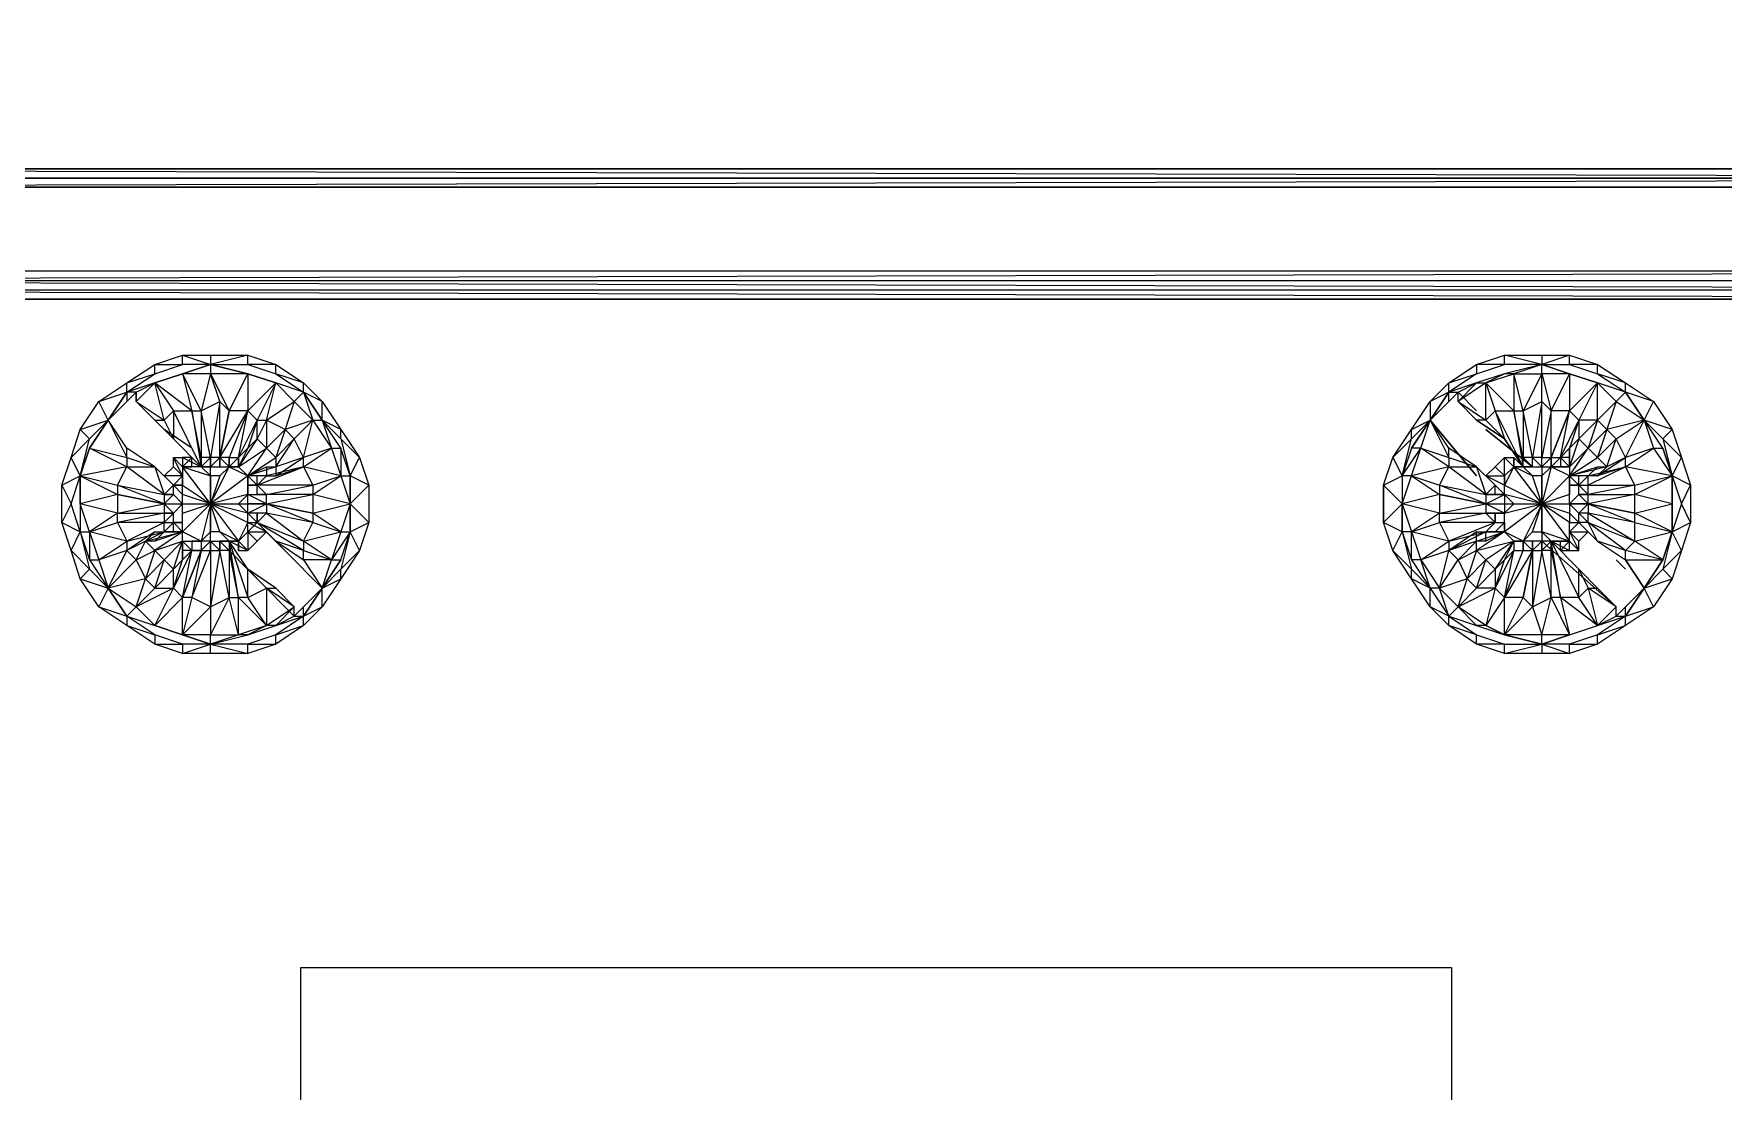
# Model space of a CAD drawing. Header units: millimetres. Extents: x 0 to 3881, y 0 to 2744.
# Drawn here: x 1767.8 to 1812.39, y 2047.41 to 2075.32 of the extents above; entities that cross this region are included whole.
import ezdxf

# ---------------------------------------------------------------- set-up
doc = ezdxf.new("R2010")
doc.units = ezdxf.units.MM

# ---------------------------------------------------------------- blocks, each defined once
blk = doc.blocks.new('A$C147918ED')
at = {"flags": 128}
for points in [[(104.678, 112.379), (104.678, 133.026), (104.678, 133.271), (104.433, 133.271), (104.187, 133.517), (0.737, 133.517), (0.491, 133.271), (0.246, 133.026), (0.246, 112.379), (0.246, 31.96), (0.491, 31.714), (0.491, 31.468), (0.737, 31.468), (1.965, 31.468), (2.211, 31.468), (2.456, 31.468), (102.468, 31.468), (102.713, 31.468), (102.959, 31.468)], [(0.737, 133.026), (104.187, 133.271), (0.737, 133.271), (0.737, 133.026), (0.737, 133.271), (0.491, 133.026), (0.491, 133.271)], [(104.187, 130.324), (104.433, 130.57), (104.433, 130.324), (104.433, 130.078), (104.433, 130.324), (104.433, 130.57), (104.187, 130.57), (103.941, 130.815), (104.187, 133.026), (0.737, 133.026), (0.491, 133.026), (0.737, 130.57)], [(0.983, 130.324), (0.983, 130.57), (103.941, 130.815), (0.983, 130.815), (0.737, 133.026)], [(34.893, 120.73), (34.156, 120.73), (33.419, 120.976), (32.682, 121.467), (31.945, 121.958), (31.454, 122.695), (31.209, 123.447), (30.963, 124.183), (30.963, 125.166), (31.209, 125.903), (31.454, 126.64), (31.945, 127.377), (32.682, 127.868), (33.419, 128.359), (34.156, 128.605), (34.893, 128.605), (35.875, 128.605), (36.612, 128.359), (37.349, 127.868), (37.84, 127.377), (38.332, 126.64), (38.823, 125.903), (39.068, 125.166), (39.068, 124.183), (38.823, 123.447), (38.332, 122.695), (37.84, 121.958), (37.349, 121.467), (36.612, 120.976)], [(36.612, 120.976), (36.612, 121.222), (37.349, 121.467), (37.349, 121.713), (37.84, 121.958), (37.84, 122.45), (38.332, 122.695), (38.332, 122.955), (38.823, 123.447), (38.577, 123.938), (39.068, 124.183), (38.577, 124.675), (39.068, 125.166), (38.577, 125.412), (38.823, 125.903), (38.332, 126.394), (38.332, 126.64), (37.84, 126.885), (37.84, 127.377), (37.349, 127.622), (37.349, 127.868), (36.612, 128.113), (36.612, 128.359), (35.875, 128.359), (35.875, 128.605), (34.893, 128.359), (34.893, 128.113), (34.156, 128.113), (33.419, 127.868), (32.928, 127.377), (32.928, 127.622), (33.419, 127.868)], [(34.893, 128.605), (34.893, 128.359), (35.875, 128.359), (36.612, 128.113), (37.349, 127.622), (37.84, 126.885), (38.332, 126.394), (38.577, 125.412), (38.577, 124.675), (38.577, 123.938), (38.332, 122.955), (37.84, 122.45), (37.349, 121.713), (36.612, 121.222), (35.875, 120.976), (34.893, 120.976), (34.156, 120.976), (34.156, 120.73), (34.893, 120.976), (34.893, 121.222)], [(69.049, 120.73), (68.312, 120.976), (67.575, 121.467), (67.084, 121.958), (66.593, 122.695), (66.101, 123.447), (65.856, 124.183), (65.856, 125.166), (66.101, 125.903), (66.593, 126.64), (67.084, 127.377), (67.575, 127.868), (68.312, 128.359), (69.049, 128.605)], [(70.031, 128.359), (69.049, 128.605)], [(70.031, 128.605), (70.768, 128.605), (71.505, 128.359), (72.242, 127.868), (72.979, 127.377), (73.47, 126.64), (73.716, 125.903), (73.961, 125.166), (73.961, 124.183), (73.716, 123.447), (73.47, 122.695), (72.979, 121.958), (72.242, 121.467), (71.505, 120.976), (70.768, 120.73), (70.031, 120.73)], [(30.963, 124.183), (31.454, 123.938), (31.209, 124.675), (30.963, 124.183), (30.963, 125.166), (31.209, 124.675), (31.454, 125.412), (31.7, 126.394), (32.191, 126.885), (32.682, 127.622), (33.419, 128.113), (34.156, 128.359)], [(30.963, 125.166), (31.454, 125.412), (31.209, 125.903), (31.7, 126.394), (31.454, 126.64), (32.191, 126.885), (31.945, 127.377), (32.682, 127.622), (32.682, 127.868), (33.419, 128.113), (33.419, 128.359), (34.156, 128.359)], [(33.419, 126.885), (33.665, 126.885), (33.91, 126.394), (33.419, 126.885), (32.928, 127.377), (33.665, 126.885), (33.419, 127.868), (34.156, 128.113), (34.893, 128.359), (35.875, 128.113), (34.893, 128.113), (34.647, 127.131), (34.156, 128.113), (34.402, 127.131), (34.647, 125.657), (33.91, 127.131), (33.91, 126.394), (34.647, 125.657)], [(33.91, 125.166), (33.665, 125.412), (33.91, 125.657), (33.91, 125.903), (34.156, 125.903), (34.647, 125.657), (34.893, 125.657), (35.138, 125.657), (35.138, 125.903), (35.138, 127.377), (34.893, 125.903), (34.647, 127.131), (35.138, 127.377), (34.893, 128.113), (35.384, 127.131), (35.138, 127.377)], [(35.384, 125.657), (35.384, 125.903), (35.138, 125.903), (35.875, 127.131), (35.384, 127.131), (35.875, 128.113), (35.875, 127.131)], [(70.031, 128.359), (70.768, 128.113), (70.031, 128.113), (69.54, 127.131), (69.294, 128.113), (69.294, 127.131), (69.54, 125.657), (68.803, 127.131), (69.049, 126.394), (69.54, 125.657)], [(70.031, 125.657), (70.031, 125.903), (70.031, 127.377), (69.786, 125.903), (69.54, 127.131), (70.031, 127.377), (70.031, 128.113), (70.277, 127.131), (70.031, 127.377)], [(70.277, 125.903), (70.768, 127.131), (70.277, 127.131), (70.768, 128.113), (70.768, 127.131)], [(32.928, 127.622), (32.928, 127.377), (33.419, 126.885), (33.91, 126.394), (34.647, 125.657), (34.893, 125.657)], [(35.384, 125.903), (35.63, 125.903), (36.121, 126.885), (35.875, 127.131), (36.612, 127.868), (36.121, 126.885), (35.875, 126.148), (35.63, 125.903)], [(36.367, 126.885), (36.612, 127.868), (37.103, 127.377), (37.595, 126.885)], [(36.612, 127.868), (37.103, 127.377), (37.349, 127.622), (37.595, 126.885), (37.84, 126.885), (38.086, 126.148), (38.332, 126.148), (38.332, 125.412), (38.577, 125.412), (38.577, 124.675), (38.332, 123.938), (38.577, 123.938), (38.086, 123.201), (38.332, 123.201)], [(69.786, 125.657), (69.54, 125.657), (69.049, 126.394), (68.312, 126.885), (67.821, 127.377), (67.821, 127.622), (68.312, 127.131), (67.821, 127.622), (67.575, 127.377), (67.084, 126.885), (67.329, 127.131), (67.575, 127.377), (67.575, 127.622), (67.821, 127.622)], [(68.312, 127.868), (68.557, 127.868), (67.821, 127.377), (68.557, 126.885), (68.557, 127.868)], [(70.277, 125.903), (70.522, 125.903), (71.014, 126.885), (70.768, 127.131), (71.505, 127.868), (71.014, 126.885), (70.768, 126.148), (70.522, 125.903), (70.768, 125.657), (70.522, 125.657)], [(71.505, 127.868), (71.996, 127.377), (72.242, 127.622), (72.733, 126.885), (72.979, 126.148), (73.224, 126.148), (73.47, 125.412), (73.47, 124.675), (73.47, 123.938), (73.224, 123.201), (72.242, 123.447)], [(71.505, 126.885), (71.505, 127.868), (71.996, 127.377), (72.733, 126.885)], [(33.665, 126.885), (33.91, 127.131)], [(36.367, 126.885), (37.103, 127.377), (36.858, 126.64)], [(67.821, 127.377), (68.312, 126.885), (69.049, 126.394), (68.557, 126.885), (68.312, 126.885)], [(68.557, 126.885), (68.803, 127.131)], [(70.768, 125.903), (70.768, 125.657), (71.259, 126.148), (71.014, 126.394), (70.768, 125.657), (70.768, 126.148), (71.014, 126.394), (71.505, 126.885), (71.014, 126.885), (71.014, 126.394), (70.768, 126.148), (70.768, 125.903), (70.522, 125.903), (70.522, 125.657), (70.277, 125.657), (70.522, 125.903), (70.768, 127.131), (70.277, 125.903)], [(71.505, 126.885), (71.996, 127.377), (71.751, 126.64)], [(32.682, 125.903), (33.419, 125.657), (32.682, 126.148), (32.191, 126.885)], [(35.384, 125.657), (35.63, 125.657), (35.63, 125.903), (35.875, 126.148), (36.121, 126.394), (36.121, 126.885), (36.367, 126.885), (36.121, 126.394)], [(37.349, 125.657), (37.349, 125.903), (37.103, 126.394), (37.595, 126.885), (36.858, 126.64)], [(37.595, 125.166), (38.332, 125.412), (37.349, 125.657), (38.086, 126.148), (37.349, 125.903), (37.595, 126.885), (38.086, 126.148), (38.332, 125.412)], [(66.347, 124.675), (66.593, 125.412), (66.838, 126.148), (67.084, 126.885)], [(67.575, 125.903), (68.312, 125.657), (67.575, 126.148), (67.084, 126.885)], [(72.242, 125.657), (72.242, 125.903), (71.996, 126.394), (72.733, 126.885), (71.751, 126.64)], [(72.487, 125.166), (73.47, 125.412), (72.242, 125.657), (72.979, 126.148), (72.242, 125.903), (72.733, 126.885), (72.979, 126.148), (73.47, 125.412)], [(34.402, 126.148), (33.665, 126.64)], [(34.402, 126.148), (33.665, 126.64)], [(36.121, 126.394), (35.875, 126.148), (35.63, 125.657)], [(36.612, 125.412), (37.349, 125.903), (36.612, 125.657), (37.103, 126.394)], [(71.505, 125.657), (71.751, 125.657), (71.505, 125.412), (72.242, 125.903), (71.751, 125.657), (71.996, 126.394)], [(33.91, 125.166), (33.419, 125.657), (32.682, 126.148)], [(34.647, 125.657), (34.402, 125.657), (34.402, 125.903)], [(34.647, 125.657), (34.893, 125.903), (34.647, 125.903)], [(35.138, 125.412), (34.893, 125.412), (34.893, 125.657), (34.647, 125.657), (34.893, 125.657), (34.893, 125.903), (34.893, 125.657), (35.138, 125.903), (34.893, 125.903)], [(36.367, 125.412), (36.121, 125.412), (35.875, 125.412), (36.367, 126.148), (36.612, 125.903)], [(66.593, 125.412), (66.347, 125.412), (66.838, 126.148), (66.593, 126.148)], [(67.329, 125.166), (68.557, 124.92), (67.575, 125.657), (68.312, 125.657), (68.557, 124.92), (68.557, 124.675), (69.049, 124.92), (69.049, 124.675), (69.294, 124.675), (69.049, 124.92), (69.049, 125.166), (68.557, 125.412), (68.803, 125.657), (69.049, 125.903), (69.294, 125.903), (69.54, 125.657), (69.786, 125.657)], [(68.803, 124.92), (68.557, 124.92), (69.049, 124.92), (68.803, 124.92), (68.803, 125.166), (69.049, 124.92), (68.803, 125.166), (68.312, 125.657), (67.575, 126.148)], [(69.786, 125.657), (70.031, 125.657), (70.031, 125.412), (69.786, 125.412), (69.54, 125.657), (69.294, 125.657), (69.294, 125.903)], [(69.786, 125.657), (69.786, 125.903), (69.54, 125.903)], [(69.786, 125.657), (69.786, 125.903), (70.031, 125.657), (70.031, 125.903), (69.786, 125.903)], [(71.259, 125.412), (71.014, 125.412), (70.768, 125.412), (71.259, 126.148), (71.505, 125.903)], [(31.454, 124.675), (31.454, 125.412)], [(32.437, 125.166), (33.665, 124.92), (32.682, 125.657), (33.419, 125.657), (33.665, 124.92), (33.665, 124.675), (33.91, 124.92), (34.156, 124.675), (34.156, 124.92), (34.156, 125.166), (34.156, 125.412)], [(33.665, 124.92), (33.91, 125.166), (33.419, 125.657)], [(34.156, 124.675), (34.893, 124.675), (34.156, 125.657), (34.156, 125.166), (33.91, 125.166)], [(34.156, 125.412), (33.91, 125.657)], [(34.893, 125.412), (34.647, 125.657), (34.156, 125.657), (34.402, 125.657)], [(34.156, 125.657), (34.893, 125.412), (34.893, 124.675), (34.893, 125.412)], [(35.875, 125.412), (34.893, 124.675), (34.647, 123.692), (34.402, 123.692)], [(35.875, 124.183), (35.875, 124.429), (34.893, 124.675), (35.875, 124.183), (35.63, 123.692), (35.384, 123.692), (35.63, 123.692), (35.875, 123.938), (35.875, 124.183), (36.121, 124.183), (35.875, 123.938), (35.875, 123.447), (35.63, 123.692), (35.63, 123.447), (35.63, 123.692), (35.875, 123.447), (35.384, 123.692), (35.138, 123.692), (37.103, 121.713), (37.349, 121.958), (37.595, 122.204), (37.84, 122.45), (35.875, 124.429), (35.63, 124.675), (35.875, 124.675), (35.875, 124.92), (36.121, 124.92), (36.121, 125.166), (35.875, 125.166), (36.121, 125.166), (35.875, 125.412)], [(36.121, 125.166), (37.349, 125.657), (36.367, 125.412), (36.612, 125.412), (37.349, 125.657), (37.595, 125.166), (37.595, 124.92), (37.595, 124.429), (37.595, 124.183), (36.367, 124.675), (37.595, 124.429), (36.367, 124.675), (37.595, 124.92), (36.367, 124.92), (37.595, 125.166), (36.121, 125.166), (36.121, 125.412)], [(36.367, 125.657), (36.612, 125.657), (36.612, 125.412)], [(68.557, 124.92), (68.803, 125.166), (68.312, 125.657)], [(68.803, 123.938), (69.049, 124.183), (69.049, 123.938), (69.049, 124.183), (69.049, 124.429), (69.294, 124.675), (70.031, 124.675), (69.294, 125.657), (69.049, 125.166)], [(69.049, 125.166), (69.049, 125.412), (68.803, 125.657)], [(71.014, 125.166), (70.768, 125.412), (70.768, 125.166), (70.768, 124.92), (70.768, 125.412), (70.277, 125.657), (70.031, 124.675), (70.031, 125.412), (70.277, 125.657), (70.768, 125.657), (70.768, 125.412), (70.031, 124.675), (69.54, 123.692), (69.294, 123.692), (69.54, 123.692), (69.049, 123.938)], [(70.031, 125.412), (70.031, 124.675), (69.786, 125.412), (69.294, 125.657), (69.54, 125.657), (69.786, 125.657)], [(70.768, 124.675), (71.014, 124.92), (71.014, 125.166), (70.768, 125.166), (71.014, 125.166), (71.014, 125.412)], [(33.665, 124.675), (32.437, 125.166), (32.437, 124.92), (32.437, 124.429), (31.454, 124.675)], [(32.437, 124.429), (33.665, 124.675), (32.437, 124.92), (33.665, 124.675), (33.665, 124.429), (33.665, 124.183), (32.682, 123.692), (33.665, 123.938), (33.665, 124.183), (32.437, 124.183)], [(33.91, 124.92), (33.91, 125.166)], [(34.156, 125.166), (34.893, 124.675), (34.156, 124.92), (33.91, 125.166)], [(33.91, 125.166), (34.156, 125.166)], [(36.367, 124.675), (35.875, 124.92), (36.367, 124.92), (36.121, 124.92)], [(36.367, 124.675), (36.367, 124.92)], [(65.856, 125.166), (65.856, 124.183), (66.347, 124.675), (66.347, 123.938), (66.593, 122.955), (67.084, 122.45), (67.575, 121.713), (68.312, 121.222), (69.049, 120.976), (70.031, 120.976), (70.031, 121.222)], [(68.557, 124.675), (67.329, 125.166), (67.329, 124.92), (67.329, 124.429), (66.347, 124.675)], [(67.329, 124.429), (68.557, 124.675), (67.329, 124.92), (68.557, 124.675), (68.557, 124.429), (68.803, 124.183), (67.575, 123.692), (68.557, 123.938), (68.803, 124.183), (67.329, 124.183)], [(71.259, 124.675), (71.259, 124.92), (71.014, 125.166)], [(71.259, 124.675), (71.014, 124.92)], [(71.259, 124.92), (71.259, 125.166)], [(31.7, 123.938), (31.454, 124.675), (31.454, 123.938), (31.7, 123.938), (31.7, 123.201), (31.945, 123.201), (32.191, 122.45), (32.928, 121.958), (33.174, 122.695), (32.191, 122.45), (32.928, 123.201), (33.174, 122.695), (33.665, 123.201), (33.91, 122.955), (34.156, 123.201), (34.402, 123.447), (34.647, 123.447), (34.156, 122.204), (34.647, 123.447), (34.402, 122.204), (34.156, 121.222)], [(32.437, 124.429), (31.7, 123.938), (31.945, 123.201), (32.682, 123.692), (32.682, 123.447), (31.945, 123.201), (32.191, 122.45), (32.682, 123.447)], [(33.91, 123.938), (33.91, 124.183), (34.156, 123.938), (34.156, 124.183), (33.91, 124.183), (34.156, 124.183), (34.156, 124.429), (34.156, 124.675)], [(36.121, 124.183), (36.367, 123.938), (35.875, 124.183), (35.875, 124.429), (36.121, 124.183), (36.121, 124.429), (35.875, 124.429), (35.875, 124.675)], [(68.312, 122.45), (68.803, 122.955), (68.803, 122.45), (68.312, 122.45), (67.821, 121.958), (68.803, 122.45), (68.557, 121.467), (67.821, 121.958), (67.575, 121.713), (67.329, 122.45), (67.084, 122.45), (66.838, 123.201), (66.593, 123.201), (66.593, 123.938), (66.347, 123.938), (66.347, 124.675), (66.593, 123.938)], [(67.329, 124.429), (66.593, 123.938), (66.838, 123.201), (67.575, 123.692), (67.575, 123.447), (66.838, 123.201), (67.329, 122.45), (67.575, 123.447)], [(69.786, 123.938), (70.031, 124.675), (70.031, 123.938), (70.031, 124.675), (70.768, 123.692), (70.031, 123.938), (70.277, 123.692), (70.031, 123.692), (71.996, 121.958), (71.259, 122.45)], [(70.768, 123.692), (70.522, 123.692), (70.277, 123.692), (70.768, 123.692), (70.768, 124.183), (70.031, 124.675), (70.768, 124.429), (70.768, 124.183), (71.014, 124.183), (70.768, 124.429), (71.014, 124.183), (71.014, 124.429), (70.768, 124.675), (70.768, 124.429), (71.014, 124.183), (71.505, 123.692), (72.242, 123.201), (72.733, 122.45), (72.487, 122.204), (72.242, 121.958), (71.996, 121.713), (71.996, 121.958), (71.505, 122.45), (71.014, 122.955), (70.277, 123.692), (70.031, 123.692), (71.996, 121.958)], [(33.419, 123.692), (33.665, 123.938), (34.156, 123.938), (33.91, 123.938), (33.665, 123.938), (33.91, 124.183)], [(37.595, 124.183), (38.332, 123.938), (38.086, 123.201), (37.349, 123.692), (38.332, 123.938)], [(69.049, 120.73), (69.049, 120.976), (68.312, 120.976), (68.312, 121.222), (67.575, 121.467), (67.575, 121.713), (67.084, 121.958), (67.084, 122.45), (66.593, 122.695), (66.593, 122.955), (66.101, 123.447), (66.347, 123.938), (65.856, 124.183)], [(68.557, 123.692), (68.557, 123.938), (69.049, 123.938), (68.803, 123.938), (68.557, 123.938), (68.803, 124.183), (69.049, 124.183)], [(72.487, 124.183), (73.47, 123.938), (73.224, 123.201), (72.487, 123.692), (73.47, 123.938)], [(33.419, 123.938), (32.682, 123.447)], [(32.928, 123.201), (33.419, 123.447), (33.174, 122.695), (33.419, 122.45), (33.665, 123.201), (33.419, 123.447), (33.174, 123.692), (33.419, 123.938), (33.665, 123.938), (32.682, 123.447)], [(35.384, 123.692), (35.138, 123.938), (34.893, 123.938), (34.647, 123.692), (34.647, 123.447), (34.402, 123.447), (34.156, 123.447), (34.156, 123.201), (33.91, 122.955), (34.156, 123.692), (34.156, 123.938), (33.419, 123.692), (33.174, 123.692), (34.156, 123.938), (33.419, 123.447), (34.156, 123.692), (33.665, 123.201)], [(34.156, 123.692), (34.647, 123.692), (34.156, 123.938)], [(34.647, 123.692), (34.647, 123.447), (34.893, 123.447), (34.893, 121.958), (34.893, 121.222), (34.156, 121.222), (34.893, 121.958), (34.402, 122.204), (34.156, 122.204)], [(34.156, 123.201), (34.156, 123.692), (34.156, 123.447)], [(34.402, 122.204), (34.893, 123.447), (34.893, 123.692), (34.893, 123.447), (35.138, 123.447), (34.893, 121.958), (35.384, 122.204), (34.893, 121.222), (35.63, 121.222), (35.384, 122.204), (35.138, 123.447), (34.893, 123.692), (35.138, 123.692), (35.138, 123.447)], [(34.893, 123.692), (34.893, 123.938)], [(35.63, 123.447), (35.875, 123.447), (36.121, 123.692)], [(67.329, 122.45), (67.821, 121.958), (68.066, 122.695), (67.329, 122.45), (67.821, 123.201), (68.066, 122.695), (68.557, 123.201), (68.803, 122.955), (69.049, 123.201), (69.294, 123.447), (69.54, 123.447), (69.54, 123.692), (69.786, 123.447), (69.786, 121.958), (70.031, 121.222), (69.049, 121.222), (69.786, 121.958), (69.54, 122.204), (69.049, 122.204)], [(68.312, 123.938), (67.575, 123.447)], [(67.821, 123.201), (68.312, 123.447), (68.066, 122.695), (68.312, 122.45), (68.557, 123.201), (68.312, 123.447), (68.312, 123.692), (68.312, 123.938), (68.557, 123.938), (67.575, 123.447)], [(68.803, 122.45), (69.049, 122.204), (68.557, 121.467), (69.049, 121.222), (69.049, 122.204), (69.294, 123.447), (68.803, 122.45), (69.049, 123.201), (68.803, 122.955), (69.294, 123.692), (69.049, 123.938), (68.557, 123.692), (68.312, 123.692), (69.049, 123.938), (68.312, 123.447), (69.294, 123.692), (68.557, 123.201)], [(69.294, 123.447), (69.54, 123.447), (69.54, 123.692), (69.786, 123.938), (70.031, 123.938), (70.031, 123.692), (69.786, 123.692), (69.786, 123.447), (69.786, 123.692), (69.54, 123.692), (69.54, 123.447)], [(69.294, 123.692), (69.294, 123.447)], [(70.277, 123.447), (70.522, 122.204), (70.768, 121.222), (71.505, 121.467), (70.522, 122.204), (70.277, 122.204), (70.277, 123.447), (70.277, 123.692), (70.031, 123.692), (70.031, 123.447)], [(70.277, 123.692), (70.031, 123.692)], [(71.505, 121.467), (71.014, 122.204), (71.014, 122.955), (70.277, 123.692), (70.768, 123.447), (70.768, 123.692), (70.522, 123.447), (70.522, 123.692)], [(70.522, 123.447), (70.768, 123.447), (71.014, 123.447), (71.014, 123.692)], [(33.91, 122.45), (34.156, 122.204), (33.419, 121.467), (34.156, 121.222), (34.156, 122.204), (34.402, 123.447), (33.91, 122.45), (34.156, 123.201)], [(36.367, 121.467), (35.63, 121.222), (35.63, 122.204), (35.384, 123.447)], [(37.349, 123.447), (38.086, 123.201), (37.349, 123.201), (37.84, 122.45), (38.086, 123.201)], [(69.049, 121.222), (69.54, 122.204), (69.786, 123.447), (69.049, 122.204), (69.54, 123.447), (69.786, 123.447), (69.54, 122.204)], [(32.191, 122.45), (32.682, 121.713), (32.928, 121.958), (33.419, 121.467), (33.91, 122.45), (32.928, 121.958), (33.419, 122.45), (33.91, 122.45), (33.91, 122.955), (33.419, 122.45)], [(35.875, 122.204), (36.367, 122.45), (36.367, 121.467), (37.103, 121.958), (36.612, 122.45)], [(37.103, 121.958), (36.367, 122.45)], [(37.103, 121.713), (37.349, 121.713), (37.349, 121.958), (37.84, 122.45), (37.595, 122.204)], [(71.014, 122.204), (71.259, 122.45), (71.505, 121.467), (71.996, 121.958), (71.505, 122.45)], [(71.996, 121.713), (72.242, 121.713), (72.242, 121.958), (72.733, 122.45), (72.487, 122.204)], [(36.612, 121.467), (36.367, 121.467), (35.875, 121.222), (35.63, 121.222), (34.893, 120.976), (34.156, 121.222), (33.419, 121.467), (32.928, 121.958)], [(70.768, 121.222), (70.031, 120.976), (69.049, 121.222), (68.557, 121.467), (68.312, 121.467), (67.821, 121.958)], [(70.768, 121.222), (71.505, 121.467)]]:
    blk.add_lwpolyline(points, dxfattribs=at)
for points in [[(0.737, 133.517), (104.187, 133.517), (104.187, 133.271)], [(0.737, 133.517), (104.187, 133.517)], [(104.187, 133.271), (0.737, 133.271)], [(104.187, 130.078), (103.941, 130.078), (0.983, 130.078), (103.941, 130.078), (0.983, 130.324), (103.941, 130.324), (0.983, 130.57), (103.941, 130.57), (104.187, 130.324)], [(34.156, 120.73), (33.419, 120.976), (32.682, 121.467), (31.945, 121.958), (31.454, 122.695), (31.209, 123.447), (30.963, 124.183), (30.963, 125.166), (31.209, 125.903), (31.454, 126.64), (31.945, 127.377), (32.682, 127.868), (33.419, 128.359), (34.156, 128.605), (34.893, 128.605), (35.875, 128.605), (36.612, 128.359), (37.349, 127.868), (37.84, 127.377), (38.332, 126.64), (38.823, 125.903), (39.068, 125.166), (39.068, 124.183), (38.823, 123.447), (38.332, 122.695), (37.84, 121.958), (37.349, 121.467), (36.612, 120.976), (35.875, 120.73), (34.893, 120.73)], [(34.156, 128.605), (34.893, 128.359), (34.156, 128.359)], [(69.049, 128.605), (70.031, 128.605), (70.768, 128.605), (71.505, 128.359), (72.242, 127.868), (72.979, 127.377), (73.47, 126.64), (73.716, 125.903), (73.961, 125.166), (73.961, 124.183), (73.716, 123.447), (73.47, 122.695), (72.979, 121.958), (72.242, 121.467), (71.505, 120.976), (70.768, 120.73), (70.031, 120.73), (69.049, 120.73), (68.312, 120.976), (67.575, 121.467), (67.084, 121.958), (66.593, 122.695), (66.101, 123.447), (65.856, 124.183), (65.856, 125.166), (66.101, 125.903), (66.593, 126.64), (67.084, 127.377), (67.575, 127.868), (68.312, 128.359)], [(68.312, 128.359), (68.312, 128.113), (67.575, 127.622), (67.084, 127.377), (67.084, 126.885), (66.593, 126.394), (66.101, 125.903), (66.347, 125.412), (66.347, 124.675), (65.856, 125.166), (66.347, 125.412), (66.593, 126.394), (66.593, 126.64), (67.084, 126.885), (67.575, 127.622), (67.575, 127.868), (68.312, 128.113), (69.049, 128.359), (69.049, 128.605), (70.031, 128.605), (70.031, 128.359), (69.049, 128.359)], [(70.031, 128.359), (70.768, 128.359), (70.768, 128.605)], [(31.454, 123.938), (31.7, 123.201), (32.191, 122.45), (32.682, 121.713), (33.419, 121.467), (34.156, 121.222), (34.893, 120.976), (35.875, 121.222), (36.612, 121.467), (37.349, 121.713), (37.84, 122.45), (38.332, 123.201), (38.577, 123.938), (38.577, 124.675), (38.577, 125.412), (38.332, 126.148), (37.84, 126.885), (37.349, 127.622), (36.612, 127.868), (35.875, 128.113), (34.893, 128.359), (34.156, 128.113), (33.419, 127.868), (32.682, 127.622), (32.191, 126.885), (31.7, 126.148), (31.454, 125.412), (31.454, 124.675)], [(35.875, 128.113), (36.612, 127.868), (35.875, 128.113)], [(66.347, 123.938), (66.593, 123.201), (67.084, 122.45), (67.575, 121.713), (68.312, 121.467), (69.049, 121.222), (70.031, 120.976), (70.768, 121.222), (71.505, 121.467), (72.242, 121.713), (72.733, 122.45), (73.224, 123.201), (73.47, 123.938), (73.47, 124.675), (73.47, 125.412), (73.224, 126.148), (72.733, 126.885), (72.242, 127.622), (71.505, 127.868), (70.768, 128.113), (70.031, 128.359), (69.049, 128.113), (68.312, 127.868), (67.575, 127.622), (67.084, 126.885), (66.593, 126.148), (66.347, 125.412), (66.347, 124.675)], [(69.049, 128.113), (68.557, 127.868), (69.294, 128.113)], [(70.031, 128.359), (69.294, 128.113), (70.031, 128.113)], [(70.768, 128.359), (71.505, 128.113), (72.242, 127.622), (72.733, 126.885), (73.224, 126.394), (73.47, 125.412), (73.716, 124.675), (73.47, 123.938), (73.224, 122.955), (72.733, 122.45), (72.242, 121.713), (71.505, 121.222), (70.768, 120.976), (70.031, 120.976), (70.768, 120.73), (70.768, 120.976), (71.505, 120.976), (71.505, 121.222), (72.242, 121.467), (72.242, 121.713), (72.979, 121.958), (72.733, 122.45), (73.47, 122.695), (73.224, 122.955), (73.716, 123.447), (73.47, 123.938), (73.961, 124.183), (73.716, 124.675), (73.961, 125.166), (73.47, 125.412), (73.716, 125.903), (73.224, 126.394), (73.47, 126.64), (72.733, 126.885), (72.979, 127.377), (72.242, 127.622), (72.242, 127.868), (71.505, 128.113), (71.505, 128.359)], [(70.768, 128.113), (71.505, 127.868), (70.768, 128.113)], [(32.682, 127.622), (32.682, 127.377), (32.437, 127.131), (32.191, 126.885), (32.682, 127.377), (32.928, 127.622)], [(33.419, 127.868), (33.91, 127.131), (34.402, 127.131), (33.419, 127.868)], [(68.312, 127.868), (67.821, 127.377), (67.821, 127.622)], [(68.557, 127.868), (68.803, 127.131), (69.294, 127.131), (68.557, 127.868)], [(34.647, 127.131), (34.647, 125.903), (34.647, 125.657), (34.647, 125.903), (34.402, 127.131)], [(35.138, 125.657), (35.384, 125.657), (35.138, 125.903), (35.384, 127.131), (35.138, 125.903)], [(35.875, 127.131), (35.384, 125.903), (35.384, 125.657), (35.63, 125.903)], [(69.54, 127.131), (69.54, 125.903), (69.786, 125.657), (69.54, 125.657), (69.54, 125.903), (69.294, 127.131)], [(70.031, 125.903), (70.277, 125.903), (70.277, 127.131), (70.031, 125.903)], [(31.7, 126.148), (32.191, 126.885)], [(32.191, 126.885), (32.682, 125.903), (32.682, 126.148)], [(36.367, 126.885), (36.367, 126.148), (36.858, 126.64)], [(66.593, 126.148), (67.084, 126.885)], [(67.084, 126.885), (67.575, 125.903), (67.575, 126.148)], [(68.312, 125.412), (67.084, 126.885)], [(71.505, 126.885), (71.259, 126.148), (71.751, 126.64)], [(36.367, 126.148), (36.121, 126.394), (35.63, 125.657), (35.63, 125.903), (35.63, 125.657)], [(36.858, 126.64), (36.612, 125.903), (37.103, 126.394)], [(68.557, 126.64), (69.786, 125.657)], [(71.751, 126.64), (71.505, 125.903), (71.996, 126.394)], [(31.454, 125.412), (31.7, 126.148)], [(31.7, 126.148), (32.682, 125.903), (32.682, 125.657)], [(34.156, 125.412), (33.91, 125.903), (34.156, 125.657), (34.156, 125.412)], [(34.156, 125.903), (34.156, 125.657), (34.402, 125.903)], [(35.875, 125.412), (36.612, 125.903), (36.612, 125.657), (35.875, 125.412)], [(66.838, 126.148), (67.575, 125.903), (67.575, 125.657)], [(69.049, 125.412), (69.049, 125.903), (69.294, 125.657), (69.049, 125.412)], [(69.294, 125.903), (69.294, 125.657)], [(70.277, 125.903), (70.031, 125.657), (70.277, 125.657)], [(70.277, 125.657), (70.277, 125.903)], [(70.768, 125.412), (71.505, 125.903), (71.751, 125.657), (70.768, 125.412)], [(31.454, 125.412), (32.437, 125.166), (32.682, 125.657), (31.454, 125.412)], [(31.454, 125.412), (32.437, 124.92), (31.454, 124.675)], [(33.665, 125.412), (33.91, 125.166), (34.156, 125.412)], [(35.875, 125.412), (35.63, 125.657), (35.384, 125.657), (35.138, 125.412), (34.893, 124.675), (35.384, 125.657), (35.875, 125.412), (35.875, 124.92), (35.875, 125.166)], [(35.875, 125.412), (36.367, 125.657), (36.367, 125.412), (35.875, 125.412)], [(36.121, 125.166), (36.367, 125.412), (36.121, 125.166), (36.367, 124.92)], [(38.577, 124.675), (38.332, 123.938), (37.595, 124.429), (38.577, 124.675), (37.595, 124.92), (38.332, 125.412)], [(67.329, 124.92), (66.347, 124.675), (66.593, 125.412)], [(66.593, 125.412), (67.329, 125.166), (67.575, 125.657), (66.593, 125.412)], [(68.557, 125.412), (69.049, 125.412), (69.049, 125.166)], [(70.768, 125.412), (71.505, 125.657), (71.259, 125.412), (70.768, 125.412)], [(71.259, 125.166), (71.259, 125.412), (71.014, 125.166)], [(71.259, 124.92), (72.487, 124.92), (71.259, 124.675), (72.487, 124.429), (71.259, 124.675), (72.487, 124.183), (72.487, 124.429), (72.487, 124.92), (72.487, 125.166), (72.242, 125.657), (71.505, 125.412), (71.259, 125.412), (72.242, 125.657), (71.259, 125.166), (72.487, 125.166)], [(73.47, 125.412), (73.47, 124.675), (73.47, 123.938), (72.487, 124.429), (73.47, 124.675), (72.487, 124.92)], [(33.665, 124.92), (33.91, 124.92)], [(33.91, 125.166), (34.156, 124.92)], [(35.63, 124.675), (35.875, 124.92), (34.893, 124.675)], [(69.049, 124.92), (69.049, 125.166), (70.031, 124.675)], [(70.768, 124.675), (70.768, 124.92), (70.031, 124.675)], [(71.259, 124.92), (71.014, 124.92)], [(32.437, 124.429), (33.665, 124.429), (32.437, 124.183)], [(33.665, 124.675), (34.156, 124.675), (33.91, 124.429), (33.665, 124.675)], [(33.91, 124.429), (33.665, 124.429)], [(33.91, 124.429), (33.665, 124.183), (33.91, 124.183)], [(34.156, 124.429), (34.893, 124.675), (34.156, 123.938)], [(34.893, 123.938), (34.893, 124.675), (34.893, 123.938)], [(35.138, 123.938), (34.893, 124.675), (35.63, 123.692), (35.138, 123.938)], [(36.367, 124.675), (35.875, 124.675)], [(36.367, 124.675), (36.367, 124.429), (35.875, 124.429)], [(37.84, 122.45), (35.875, 124.429), (36.121, 124.183), (36.612, 123.692), (37.349, 123.201), (37.84, 122.45)], [(36.367, 124.429), (36.121, 124.429), (36.121, 124.183)], [(36.367, 124.429), (37.349, 123.692), (37.595, 124.183)], [(67.329, 124.429), (68.557, 124.429), (67.329, 124.183)], [(68.557, 124.675), (69.049, 124.675), (69.049, 124.429), (68.557, 124.675)], [(68.803, 124.183), (68.803, 124.429), (69.049, 124.429), (68.557, 124.429), (68.803, 124.429)], [(69.049, 124.429), (70.031, 124.675), (69.049, 123.938)], [(71.259, 124.675), (70.768, 124.675)], [(71.259, 124.675), (71.259, 124.429), (71.014, 124.429)], [(71.259, 124.429), (71.014, 124.429), (71.259, 124.183)], [(71.259, 124.429), (72.487, 123.692), (72.487, 124.183)], [(31.7, 123.938), (32.437, 124.183), (32.682, 123.692), (31.7, 123.938)], [(36.612, 123.692), (36.121, 124.183), (36.612, 123.692)], [(36.121, 124.183), (37.349, 123.692), (37.349, 123.447), (36.612, 123.692), (37.349, 123.201), (37.349, 123.447)], [(66.593, 123.938), (67.329, 124.183), (67.575, 123.692), (66.593, 123.938)], [(70.768, 124.183), (71.014, 124.183), (70.768, 123.938), (71.014, 123.447), (70.768, 123.692), (70.768, 123.938)], [(71.259, 124.183), (71.014, 124.183), (71.505, 123.692)], [(71.259, 123.938), (71.014, 124.183)], [(71.259, 124.183), (72.487, 123.692), (72.242, 123.447), (71.505, 123.692), (72.242, 123.201), (72.242, 123.447)], [(31.454, 123.938), (31.7, 122.955), (31.209, 123.447)], [(32.682, 123.447), (32.928, 123.201), (33.174, 123.692)], [(34.402, 123.447), (34.156, 123.692), (34.402, 123.692), (34.402, 123.447)], [(34.893, 123.692), (34.647, 123.692), (34.647, 123.447)], [(35.138, 123.447), (35.138, 123.692), (35.384, 123.447), (35.138, 123.447)], [(35.384, 123.692), (35.138, 123.692)], [(35.384, 123.692), (35.138, 123.692), (37.103, 121.713), (37.103, 121.958), (36.612, 122.45), (35.875, 122.955)], [(35.63, 122.204), (35.384, 123.692), (35.875, 122.204), (35.63, 122.204)], [(36.367, 121.467), (35.875, 122.204), (35.875, 122.955), (35.384, 123.692), (35.384, 123.447), (35.384, 122.204), (35.63, 122.204)], [(35.875, 123.938), (36.367, 123.938), (36.121, 123.692), (35.875, 123.938)], [(67.575, 123.447), (67.821, 123.201), (68.312, 123.692)], [(69.294, 123.447), (69.049, 123.201), (69.294, 123.692)], [(69.786, 121.958), (70.277, 122.204), (70.768, 121.222), (70.031, 121.222), (70.277, 122.204), (70.031, 123.447), (70.031, 123.692), (69.786, 123.447), (70.031, 123.447)], [(70.031, 123.447), (70.277, 123.692), (70.277, 123.447), (70.031, 123.447)], [(70.522, 122.204), (70.277, 123.692), (71.014, 122.204), (70.522, 122.204)], [(70.768, 123.938), (71.259, 123.938), (71.014, 123.692), (70.768, 123.938)], [(37.84, 122.45), (38.332, 123.201), (37.84, 122.45)], [(71.996, 123.201), (72.242, 122.955)], [(73.224, 123.201), (72.733, 122.45), (72.242, 123.201)], [(72.733, 122.45), (73.224, 123.201), (72.733, 122.45)], [(31.7, 122.955), (31.454, 122.695), (32.191, 122.45)], [(36.612, 122.45), (35.875, 122.955), (36.367, 122.45)], [(71.505, 122.45), (71.014, 122.955), (71.259, 122.45)], [(32.191, 122.45), (31.945, 121.958), (32.682, 121.713)], [(37.103, 121.713), (37.103, 121.958), (36.612, 121.467)], [(71.996, 121.713), (71.996, 121.958), (71.505, 121.467)], [(32.682, 121.713), (32.682, 121.467), (33.419, 121.222)], [(33.419, 121.222), (33.419, 120.976), (34.156, 120.976)], [(35.875, 120.73), (34.893, 120.73), (34.893, 120.976), (35.875, 120.73), (35.875, 120.976), (36.612, 120.976)], [(69.049, 120.73), (70.031, 120.976), (70.031, 120.73)]]:
    blk.add_lwpolyline(points, close=True, dxfattribs=at)

msp = doc.modelspace()

# ---------------------------------------------------------------- linework, layer by layer
at = {"color": 8}
msp.add_lwpolyline([(1495.634, 2071.276), (2272.034, 2071.276), (2272.037, 2103.234), (1495.637, 2103.234)], close=True, dxfattribs=at)
at = {"color": 2, "ltscale": 3}
msp.add_lwpolyline([(1774.852, 2050.668), (1805.218, 2050.668), (1805.218, 1990.714), (1774.852, 1990.714)], close=True, dxfattribs=at)

# ---------------------------------------------------------------- block references
at = {"color": 7, "ltscale": 3}
msp.add_blockref('A$C147918ED', (1737.573, 1938.234), dxfattribs=at)

doc.saveas('drawing.dxf')
